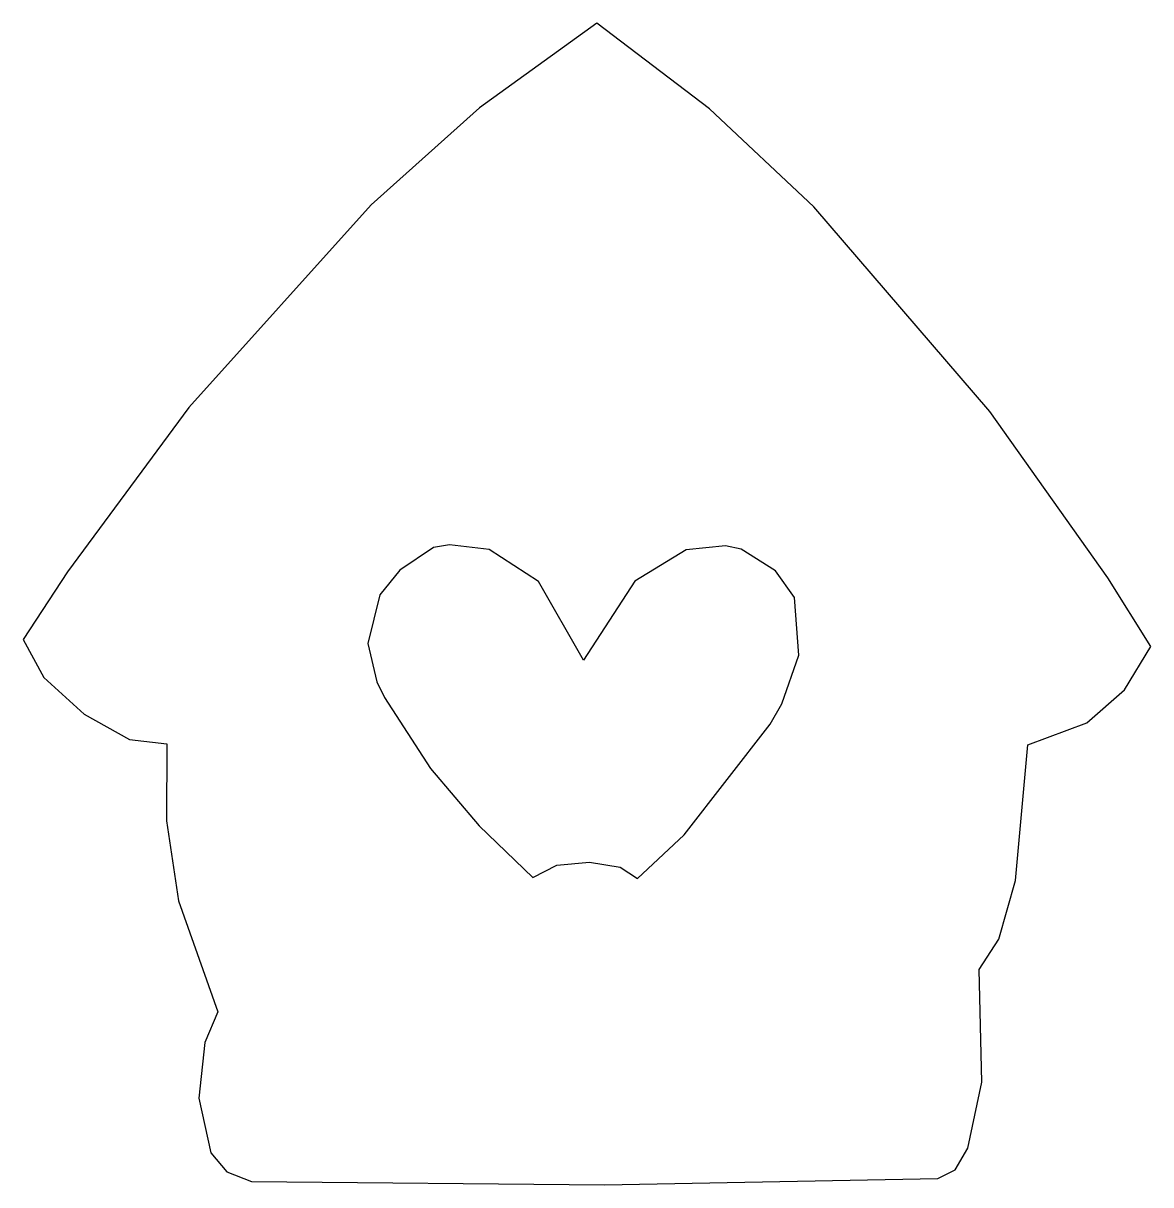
# Model space of a CAD drawing. Header units: millimetres. Extents: x -44.9 to 45.4, y -42 to 51.
import ezdxf

# ---------------------------------------------------------------- set-up
doc = ezdxf.new("R2010")
doc.units = ezdxf.units.MM
doc.layers.add('Layer 1', color=7, linetype='Continuous')

msp = doc.modelspace()

# ---------------------------------------------------------------- linework, layer by layer
at = {"layer": 'Layer 1'}
for p, q in [((1.069, 51.04), (-8.33, 44.261)), ((10.082, 44.19), (1.069, 51.04)), ((1.069, 51.04), (1.069, 51.04)), ((-8.33, 44.261), (-17.021, 36.481)), ((18.445, 36.324), (10.082, 44.19)), ((-17.021, 36.481), (-31.605, 20.264)), ((32.539, 19.925), (18.445, 36.324)), ((-31.605, 20.264), (-41.341, 7.087)), ((41.992, 6.599), (32.539, 19.925)), ((-12.029, 9.031), (-14.706, 7.215)), ((-10.729, 9.255), (-12.029, 9.031)), ((-7.56, 8.875), (-10.729, 9.255)), ((-3.618, 6.316), (-7.56, 8.875)), ((8.23, 8.86), (4.123, 6.348)), ((11.383, 9.17), (8.23, 8.86)), ((12.643, 8.911), (11.383, 9.17)), ((15.393, 7.157), (12.643, 8.911)), ((-41.341, 7.087), (-44.884, 1.651)), ((-14.706, 7.215), (-16.328, 5.244)), ((16.899, 5.028), (15.393, 7.157)), ((45.444, 1.1), (41.992, 6.599)), ((0, 0), (-3.618, 6.316)), ((4.123, 6.348), (0, 0)), ((-16.328, 5.244), (-17.265, 1.33)), ((17.262, 0.397), (16.899, 5.028)), ((-44.884, 1.651), (-43.229, -1.382)), ((-17.265, 1.33), (-16.563, -1.734)), ((43.343, -2.369), (45.444, 1.1)), ((0, 0), (0, 0)), ((15.893, -3.482), (17.262, 0.397)), ((-43.229, -1.382), (-40.016, -4.307)), ((-16.563, -1.734), (-15.946, -2.973)), ((40.31, -5.021), (43.343, -2.369)), ((-15.946, -2.973), (-12.258, -8.686)), ((14.956, -5.108), (15.893, -3.482)), ((-40.016, -4.307), (-36.361, -6.337)), ((8.059, -13.993), (14.956, -5.108)), ((35.596, -6.786), (40.31, -5.021)), ((-36.361, -6.337), (-33.379, -6.684)), ((-33.379, -6.684), (-33.407, -12.863)), ((34.619, -17.643), (35.596, -6.786)), ((-12.258, -8.686), (-8.372, -13.261)), ((-33.407, -12.863), (-32.44, -19.283)), ((-8.372, -13.261), (-4.05, -17.399)), ((4.337, -17.484), (8.059, -13.993)), ((-4.05, -17.399), (-2.124, -16.417)), ((-2.124, -16.417), (0.493, -16.178)), ((0.493, -16.178), (2.935, -16.571)), ((2.935, -16.571), (4.337, -17.484)), ((33.283, -22.353), (34.619, -17.643)), ((-32.44, -19.283), (-29.285, -28.157)), ((31.698, -24.789), (33.283, -22.353)), ((31.905, -33.806), (31.698, -24.789)), ((-29.285, -28.157), (-30.337, -30.639)), ((-30.337, -30.639), (-30.821, -35.078)), ((30.793, -39.088), (31.905, -33.806)), ((-30.821, -35.078), (-29.863, -39.456)), ((-29.863, -39.456), (-28.569, -40.991)), ((29.776, -40.822), (30.793, -39.088)), ((28.39, -41.53), (29.776, -40.822)), ((-28.569, -40.991), (-26.587, -41.754)), ((-26.587, -41.754), (1.681, -42.026)), ((1.681, -42.026), (28.39, -41.53))]:
    msp.add_line(p, q, dxfattribs=at)

doc.saveas('drawing.dxf')
